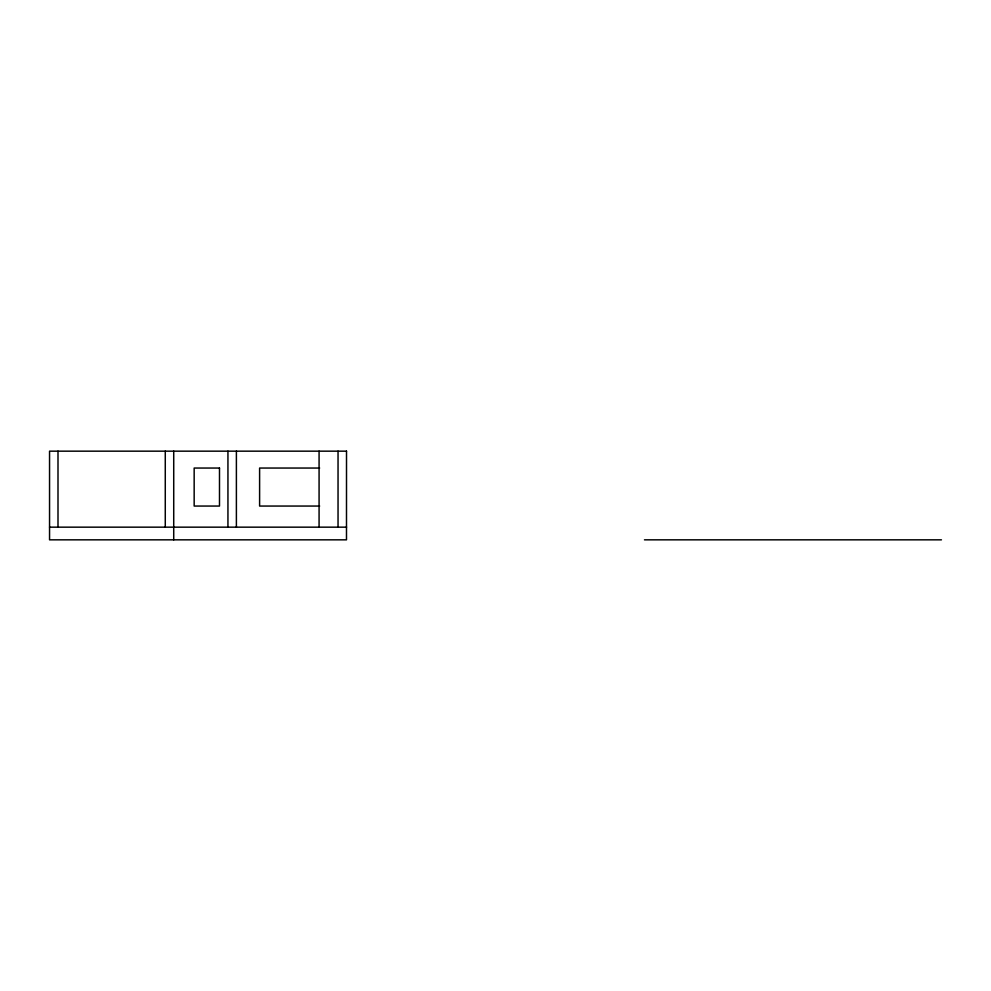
<?xml version="1.0" encoding="UTF-8"?>
<svg xmlns="http://www.w3.org/2000/svg" width="991" height="991" viewBox="0 0 991 991"><rect width="100%" height="100%" fill="white"/><g stroke="black" fill="none" stroke-linecap="round" stroke-linejoin="round"><path stroke-width="1.49" d="M319.647 468.049L259.605 468.049L259.605 506.054L319.647 506.054M49.55 527.162L346.54 527.162M644.46 539.835L941.45 539.835M338.042 451.165L338.042 527.162M319.077 451.165L319.077 527.162M236.391 451.165L236.391 527.162M227.942 451.165L227.942 527.162M173.722 451.165L173.722 539.835M165.274 451.165L165.274 527.162M57.998 451.165L57.998 527.162M346.516 451.165L49.55 451.165L49.55 539.835L346.491 539.835L346.516 451.165M219.494 468.049L194.162 468.049L194.162 506.054L219.494 506.054L219.494 468.049"/></g></svg>
